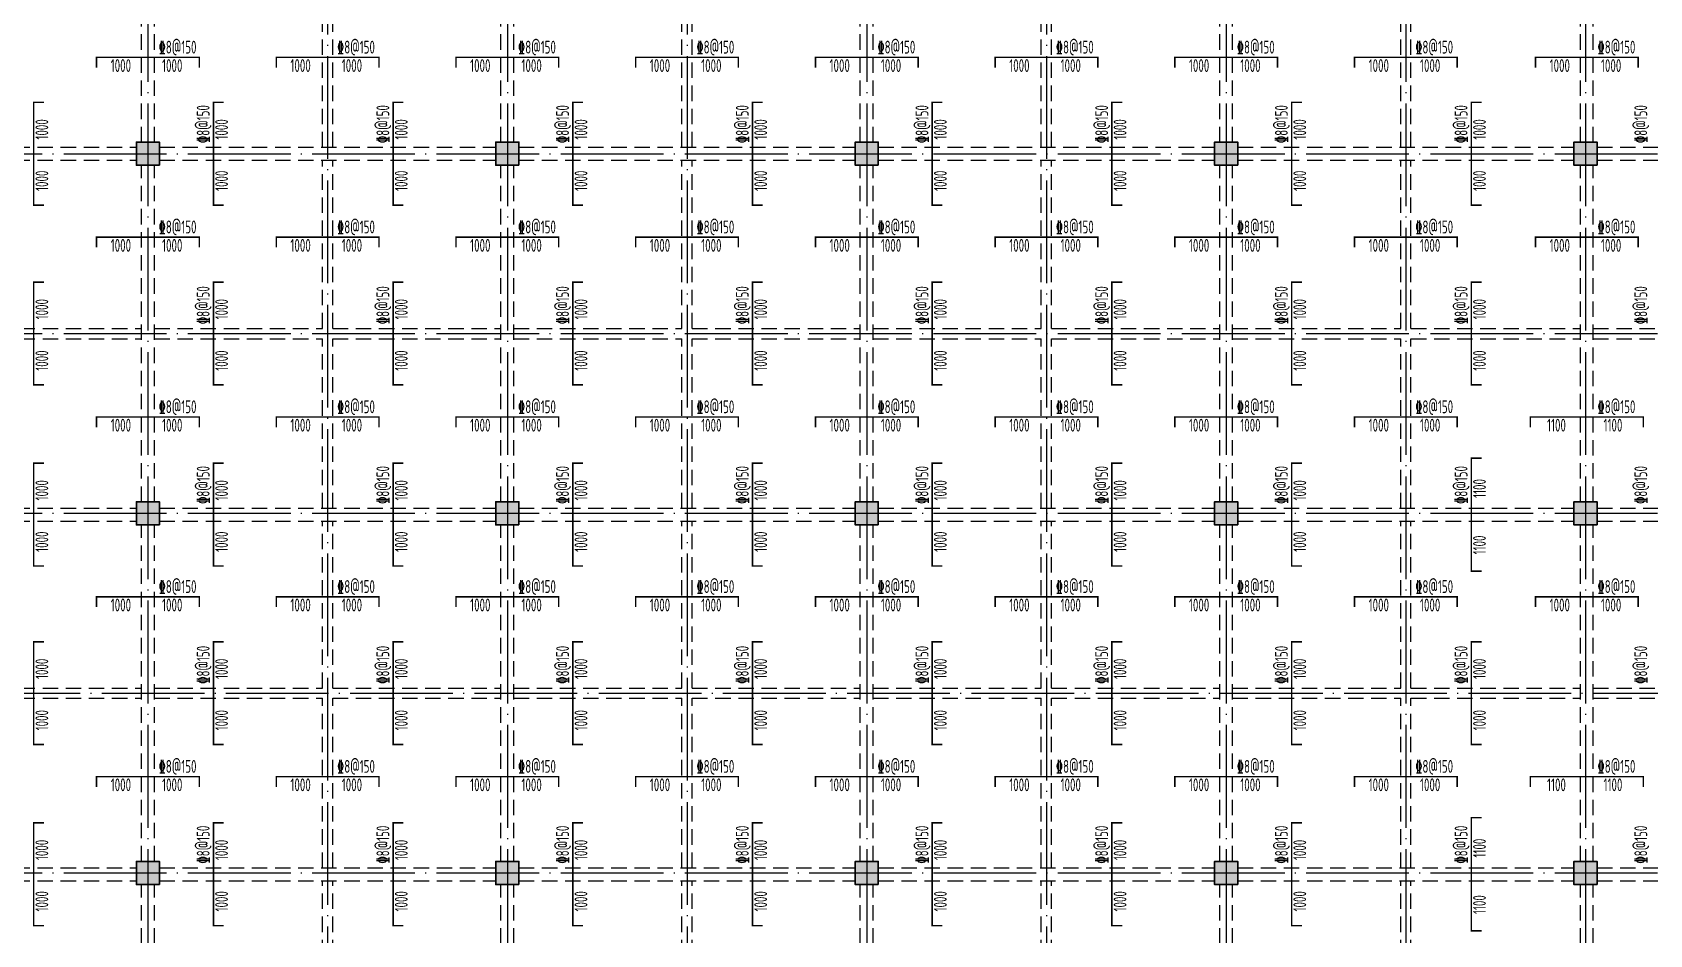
# Model space of a CAD drawing. Extents: x 8268344 to 8869063, y 669070 to 951310.
# Drawn here: x 8806692 to 8838192, y 913921 to 931483 of the extents above; entities that cross this region are included whole.
import ezdxf

# ---------------------------------------------------------------- set-up
doc = ezdxf.new("R2010")
doc.units = 0
doc.header["$LTSCALE"] = 1000
doc.linetypes.add('DASHED', pattern=[0.75, 0.5, -0.25])
doc.linetypes.add('DOTE', pattern=[2.42, 2, -0.2, 0.02, -0.2])
for name, color, linetype in [('BEAM', 4, 'DASHED'), ('DOTE', 1, 'DOTE'), ('柱涂实', 54, 'CONTINUOUS'), ('楼板负筋文字', 7, 'CONTINUOUS')]:
    doc.layers.add(name, color=color, linetype=linetype)
for name, color, linetype, lineweight in [('柱', 2, 'CONTINUOUS', 35), ('楼板负筋标注', 84, 'CONTINUOUS', 25), ('楼板负筋钢筋', 1, 'CONTINUOUS', 35)]:
    doc.layers.add(name, color=color, linetype=linetype, lineweight=lineweight)
doc.styles.add('TSSD_REIN', font='Tssdeng.shx', dxfattribs={"width": 0.7, "bigfont": 'hztxt.shx'})

# ---------------------------------------------------------------- blocks, each defined once
blk = doc.blocks.new('2b')
at = {"layer": '柱涂实'}
for points in [[(9174336, 859608), (9174336, 860058), (9173886, 860058), (9173886, 859608)], [(9181336, 859608), (9181336, 860058), (9180886, 860058), (9180886, 859608)], [(9188336, 859608), (9188336, 860058), (9187886, 860058), (9187886, 859608)], [(9195336, 859608), (9195336, 860058), (9194886, 860058), (9194886, 859608)], [(9202336, 859608), (9202336, 860058), (9201886, 860058), (9201886, 859608)], [(9174336, 852608), (9174336, 853058), (9173886, 853058), (9173886, 852608)], [(9181336, 852608), (9181336, 853058), (9180886, 853058), (9180886, 852608)], [(9188336, 852608), (9188336, 853058), (9187886, 853058), (9187886, 852608)], [(9195336, 852608), (9195336, 853058), (9194886, 853058), (9194886, 852608)], [(9202336, 852608), (9202336, 853058), (9201886, 853058), (9201886, 852608)], [(9174336, 845608), (9174336, 846058), (9173886, 846058), (9173886, 845608)], [(9181336, 845608), (9181336, 846058), (9180886, 846058), (9180886, 845608)], [(9188336, 845608), (9188336, 846058), (9187886, 846058), (9187886, 845608)], [(9195336, 845608), (9195336, 846058), (9194886, 846058), (9194886, 845608)], [(9202336, 845608), (9202336, 846058), (9201886, 846058), (9201886, 845608)]]:
    blk.add_hatch(color=256, dxfattribs=at).paths.add_polyline_path(points)
at = {"layer": 'BEAM', "ltscale": 0.6}
for p, q in [((9173986, 860058), (9173986, 866608)), ((9174236, 860058), (9174236, 866608)), ((9180986, 860058), (9180986, 866608)), ((9181236, 860058), (9181236, 866608)), ((9187986, 860058), (9187986, 866608)), ((9188236, 860058), (9188236, 866608)), ((9194986, 860058), (9194986, 866608)), ((9195236, 860058), (9195236, 866608)), ((9202011, 860058), (9202011, 866608)), ((9202261, 860058), (9202261, 866608)), ((9177511, 859958), (9177511, 863233)), ((9177711, 859958), (9177711, 863233)), ((9184511, 859958), (9184511, 863233)), ((9184711, 859958), (9184711, 863233)), ((9191511, 859958), (9191511, 863233)), ((9191711, 859958), (9191711, 863233)), ((9198511, 859958), (9198511, 863233)), ((9198711, 859958), (9198711, 863233)), ((9167461, 859958), (9173886, 859958)), ((9174336, 859958), (9180886, 859958)), ((9181336, 859958), (9187886, 859958)), ((9188336, 859958), (9194886, 859958)), ((9195336, 859958), (9201886, 859958)), ((9202336, 859958), (9208886, 859958)), ((9167461, 859708), (9173886, 859708)), ((9174336, 859708), (9180886, 859708)), ((9177511, 856433), (9177511, 859708)), ((9177711, 856433), (9177711, 859708)), ((9181336, 859708), (9187886, 859708)), ((9184511, 856433), (9184511, 859708)), ((9184711, 856433), (9184711, 859708)), ((9188336, 859708), (9194886, 859708)), ((9191511, 856433), (9191511, 859708)), ((9191711, 856433), (9191711, 859708)), ((9195336, 859708), (9201886, 859708)), ((9198511, 856433), (9198511, 859708)), ((9198711, 856433), (9198711, 859708)), ((9202336, 859708), (9208886, 859708)), ((9173986, 853058), (9173986, 859608)), ((9174236, 853058), (9174236, 859608)), ((9180986, 853058), (9180986, 859608)), ((9181236, 853058), (9181236, 859608)), ((9187986, 853058), (9187986, 859608)), ((9188236, 853058), (9188236, 859608)), ((9194986, 853058), (9194986, 859608)), ((9195236, 853058), (9195236, 859608)), ((9202011, 853058), (9202011, 859608)), ((9202261, 853058), (9202261, 859608)), ((9170711, 856433), (9173986, 856433)), ((9170711, 856233), (9173986, 856233)), ((9174236, 856433), (9177511, 856433)), ((9174236, 856233), (9177511, 856233)), ((9177511, 852933), (9177511, 856233)), ((9177711, 856433), (9180986, 856433)), ((9177711, 856233), (9180986, 856233)), ((9177711, 852933), (9177711, 856233)), ((9181236, 856433), (9184511, 856433)), ((9181236, 856233), (9184511, 856233)), ((9184511, 852933), (9184511, 856233)), ((9184711, 856433), (9187986, 856433)), ((9184711, 856233), (9187986, 856233)), ((9184711, 852933), (9184711, 856233)), ((9188236, 856433), (9191511, 856433)), ((9188236, 856233), (9191511, 856233)), ((9191511, 852933), (9191511, 856233)), ((9191711, 856433), (9194986, 856433)), ((9191711, 856233), (9194986, 856233)), ((9191711, 852933), (9191711, 856233)), ((9195236, 856433), (9198511, 856433)), ((9195236, 856233), (9198511, 856233)), ((9198511, 852933), (9198511, 856233)), ((9198711, 856433), (9202011, 856433)), ((9198711, 856233), (9202011, 856233)), ((9198711, 852933), (9198711, 856233)), ((9202261, 856433), (9205511, 856433)), ((9202261, 856233), (9205511, 856233)), ((9167461, 852933), (9173886, 852933)), ((9174336, 852933), (9180886, 852933)), ((9181336, 852933), (9187886, 852933)), ((9188336, 852933), (9194886, 852933)), ((9195336, 852933), (9201886, 852933)), ((9202336, 852933), (9208886, 852933)), ((9167461, 852683), (9173886, 852683)), ((9173986, 846058), (9173986, 852608)), ((9174236, 846058), (9174236, 852608)), ((9174336, 852683), (9180886, 852683)), ((9177511, 849433), (9177511, 852683)), ((9177711, 849433), (9177711, 852683)), ((9180986, 846058), (9180986, 852608)), ((9181236, 846058), (9181236, 852608)), ((9181336, 852683), (9187886, 852683)), ((9184511, 849433), (9184511, 852683)), ((9184711, 849433), (9184711, 852683)), ((9187986, 846058), (9187986, 852608)), ((9188236, 846058), (9188236, 852608)), ((9188336, 852683), (9194886, 852683)), ((9191511, 849433), (9191511, 852683)), ((9191711, 849433), (9191711, 852683)), ((9194986, 846058), (9194986, 852608)), ((9195236, 846058), (9195236, 852608)), ((9195336, 852683), (9201886, 852683)), ((9198511, 849433), (9198511, 852683)), ((9198711, 849433), (9198711, 852683)), ((9202011, 846058), (9202011, 852608)), ((9202261, 846058), (9202261, 852608)), ((9202336, 852683), (9208886, 852683)), ((9170711, 849433), (9173986, 849433)), ((9174236, 849433), (9177511, 849433)), ((9177711, 849433), (9180986, 849433)), ((9181236, 849433), (9184511, 849433)), ((9184711, 849433), (9187986, 849433)), ((9188236, 849433), (9191511, 849433)), ((9191711, 849433), (9194986, 849433)), ((9195236, 849433), (9198511, 849433)), ((9198711, 849433), (9202011, 849433)), ((9202261, 849433), (9205511, 849433)), ((9170711, 849233), (9173986, 849233)), ((9174236, 849233), (9177511, 849233)), ((9177511, 845933), (9177511, 849233)), ((9177711, 849233), (9180986, 849233)), ((9177711, 845933), (9177711, 849233)), ((9181236, 849233), (9184511, 849233)), ((9184511, 845933), (9184511, 849233)), ((9184711, 849233), (9187986, 849233)), ((9184711, 845933), (9184711, 849233)), ((9188236, 849233), (9191511, 849233)), ((9191511, 845933), (9191511, 849233)), ((9191711, 849233), (9194986, 849233)), ((9191711, 845933), (9191711, 849233)), ((9195236, 849233), (9198511, 849233)), ((9198511, 845933), (9198511, 849233)), ((9198711, 849233), (9202011, 849233)), ((9198711, 845933), (9198711, 849233)), ((9202261, 849233), (9205511, 849233)), ((9167461, 845933), (9173886, 845933)), ((9174336, 845933), (9180886, 845933)), ((9181336, 845933), (9187886, 845933)), ((9188336, 845933), (9194886, 845933)), ((9195336, 845933), (9201886, 845933)), ((9202336, 845933), (9208886, 845933)), ((9167461, 845683), (9173886, 845683)), ((9173986, 839058), (9173986, 845608)), ((9174236, 839058), (9174236, 845608)), ((9174336, 845683), (9180886, 845683)), ((9177511, 842433), (9177511, 845683)), ((9177711, 842433), (9177711, 845683)), ((9180986, 839058), (9180986, 845608)), ((9181236, 839058), (9181236, 845608)), ((9181336, 845683), (9187886, 845683)), ((9184511, 842433), (9184511, 845683)), ((9184711, 842433), (9184711, 845683)), ((9187986, 839058), (9187986, 845608)), ((9188236, 839058), (9188236, 845608)), ((9188336, 845683), (9194886, 845683)), ((9191511, 842433), (9191511, 845683)), ((9191711, 842433), (9191711, 845683)), ((9194986, 839058), (9194986, 845608)), ((9195236, 839058), (9195236, 845608)), ((9195336, 845683), (9201886, 845683)), ((9198511, 842433), (9198511, 845683)), ((9198711, 842433), (9198711, 845683)), ((9202011, 839058), (9202011, 845608)), ((9202261, 839058), (9202261, 845608)), ((9202336, 845683), (9208886, 845683))]:
    blk.add_line(p, q, dxfattribs=at)
at = {"layer": '柱'}
for points in [[(9174336, 859608), (9174336, 860058), (9173886, 860058), (9173886, 859608)], [(9181336, 859608), (9181336, 860058), (9180886, 860058), (9180886, 859608)], [(9188336, 859608), (9188336, 860058), (9187886, 860058), (9187886, 859608)], [(9195336, 859608), (9195336, 860058), (9194886, 860058), (9194886, 859608)], [(9202336, 859608), (9202336, 860058), (9201886, 860058), (9201886, 859608)], [(9174336, 852608), (9174336, 853058), (9173886, 853058), (9173886, 852608)], [(9181336, 852608), (9181336, 853058), (9180886, 853058), (9180886, 852608)], [(9188336, 852608), (9188336, 853058), (9187886, 853058), (9187886, 852608)], [(9195336, 852608), (9195336, 853058), (9194886, 853058), (9194886, 852608)], [(9202336, 852608), (9202336, 853058), (9201886, 853058), (9201886, 852608)], [(9174336, 845608), (9174336, 846058), (9173886, 846058), (9173886, 845608)], [(9181336, 845608), (9181336, 846058), (9180886, 846058), (9180886, 845608)], [(9188336, 845608), (9188336, 846058), (9187886, 846058), (9187886, 845608)], [(9195336, 845608), (9195336, 846058), (9194886, 846058), (9194886, 845608)], [(9202336, 845608), (9202336, 846058), (9201886, 846058), (9201886, 845608)]]:
    blk.add_lwpolyline(points, close=True, dxfattribs=at)
at = {"layer": '柱涂实', "linetype": 'Continuous'}
for points in [[(9174336, 859608), (9174336, 860058), (9173886, 860058), (9173886, 859608)], [(9181336, 859608), (9181336, 860058), (9180886, 860058), (9180886, 859608)], [(9188336, 859608), (9188336, 860058), (9187886, 860058), (9187886, 859608)], [(9195336, 859608), (9195336, 860058), (9194886, 860058), (9194886, 859608)], [(9202336, 859608), (9202336, 860058), (9201886, 860058), (9201886, 859608)], [(9174336, 852608), (9174336, 853058), (9173886, 853058), (9173886, 852608)], [(9181336, 852608), (9181336, 853058), (9180886, 853058), (9180886, 852608)], [(9188336, 852608), (9188336, 853058), (9187886, 853058), (9187886, 852608)], [(9195336, 852608), (9195336, 853058), (9194886, 853058), (9194886, 852608)], [(9202336, 852608), (9202336, 853058), (9201886, 853058), (9201886, 852608)], [(9174336, 845608), (9174336, 846058), (9173886, 846058), (9173886, 845608)], [(9181336, 845608), (9181336, 846058), (9180886, 846058), (9180886, 845608)], [(9188336, 845608), (9188336, 846058), (9187886, 846058), (9187886, 845608)], [(9195336, 845608), (9195336, 846058), (9194886, 846058), (9194886, 845608)], [(9202336, 845608), (9202336, 846058), (9201886, 846058), (9201886, 845608)]]:
    blk.add_lwpolyline(points, close=True, dxfattribs=at)

msp = doc.modelspace()

# ---------------------------------------------------------------- linework, layer by layer
at = {"layer": 'DOTE'}
for p, q in [((8808943.8, 944621.4), (8808943.8, 899621.4)), ((8815943.8, 944621.4), (8815943.8, 899621.4)), ((8822943.8, 944621.4), (8822943.8, 899621.4)), ((8829943.8, 944621.4), (8829943.8, 899621.4)), ((8833443.8, 944621.4), (8833443.8, 908121.4)), ((8836943.8, 944621.4), (8836943.8, 899621.4)), ((8812443.8, 943121.4), (8812443.8, 899621.4)), ((8819443.8, 943121.4), (8819443.8, 899621.4)), ((8826443.8, 943121.4), (8826443.8, 899621.4)), ((8751643.8, 929121.4), (8853943.8, 929121.4)), ((8751643.8, 925621.4), (8850943.8, 925621.4)), ((8751643.8, 922121.4), (8853943.8, 922121.4)), ((8759643.8, 918621.4), (8853943.8, 918621.4)), ((8751643.8, 915121.4), (8853943.8, 915121.4))]:
    msp.add_line(p, q, dxfattribs=at)
at = {"layer": '楼板负筋钢筋', "const_width": 30}
for points in [[(8807943.8, 930796.4), (8807943.8, 930996.4), (8809943.8, 930996.4), (8809943.8, 930796.4)], [(8811443.8, 930796.4), (8811443.8, 930996.4), (8813443.8, 930996.4), (8813443.8, 930796.4)], [(8814943.8, 930796.4), (8814943.8, 930996.4), (8816943.8, 930996.4), (8816943.8, 930796.4)], [(8818443.8, 930796.4), (8818443.8, 930996.4), (8820443.8, 930996.4), (8820443.8, 930796.4)], [(8821943.8, 930796.4), (8821943.8, 930996.4), (8823943.8, 930996.4), (8823943.8, 930796.4)], [(8825443.8, 930796.4), (8825443.8, 930996.4), (8827443.8, 930996.4), (8827443.8, 930796.4)], [(8828943.8, 930796.4), (8828943.8, 930996.4), (8830943.8, 930996.4), (8830943.8, 930796.4)], [(8832443.8, 930796.4), (8832443.8, 930996.4), (8834443.8, 930996.4), (8834443.8, 930796.4)], [(8835968.8, 930796.4), (8835968.8, 930996.4), (8837968.8, 930996.4), (8837968.8, 930796.4)], [(8806918.8, 928121.4), (8806718.8, 928121.4), (8806718.8, 930121.4), (8806918.8, 930121.4)], [(8810418.8, 928121.4), (8810218.8, 928121.4), (8810218.8, 930121.4), (8810418.8, 930121.4)], [(8813918.8, 928121.4), (8813718.8, 928121.4), (8813718.8, 930121.4), (8813918.8, 930121.4)], [(8817418.8, 928121.4), (8817218.8, 928121.4), (8817218.8, 930121.4), (8817418.8, 930121.4)], [(8820918.8, 928121.4), (8820718.8, 928121.4), (8820718.8, 930121.4), (8820918.8, 930121.4)], [(8824418.8, 928121.4), (8824218.8, 928121.4), (8824218.8, 930121.4), (8824418.8, 930121.4)], [(8827918.8, 928121.4), (8827718.8, 928121.4), (8827718.8, 930121.4), (8827918.8, 930121.4)], [(8831418.8, 928121.4), (8831218.8, 928121.4), (8831218.8, 930121.4), (8831418.8, 930121.4)], [(8834918.8, 928121.4), (8834718.8, 928121.4), (8834718.8, 930121.4), (8834918.8, 930121.4)], [(8807943.8, 927296.4), (8807943.8, 927496.4), (8809943.8, 927496.4), (8809943.8, 927296.4)], [(8811443.8, 927296.4), (8811443.8, 927496.4), (8813443.8, 927496.4), (8813443.8, 927296.4)], [(8814943.8, 927296.4), (8814943.8, 927496.4), (8816943.8, 927496.4), (8816943.8, 927296.4)], [(8818443.8, 927296.4), (8818443.8, 927496.4), (8820443.8, 927496.4), (8820443.8, 927296.4)], [(8821943.8, 927296.4), (8821943.8, 927496.4), (8823943.8, 927496.4), (8823943.8, 927296.4)], [(8825443.8, 927296.4), (8825443.8, 927496.4), (8827443.8, 927496.4), (8827443.8, 927296.4)], [(8828943.8, 927296.4), (8828943.8, 927496.4), (8830943.8, 927496.4), (8830943.8, 927296.4)], [(8832443.8, 927296.4), (8832443.8, 927496.4), (8834443.8, 927496.4), (8834443.8, 927296.4)], [(8835968.8, 927296.4), (8835968.8, 927496.4), (8837968.8, 927496.4), (8837968.8, 927296.4)], [(8806918.8, 924621.4), (8806718.8, 924621.4), (8806718.8, 926621.4), (8806918.8, 926621.4)], [(8810418.8, 924621.4), (8810218.8, 924621.4), (8810218.8, 926621.4), (8810418.8, 926621.4)], [(8813918.8, 924621.4), (8813718.8, 924621.4), (8813718.8, 926621.4), (8813918.8, 926621.4)], [(8817418.8, 924621.4), (8817218.8, 924621.4), (8817218.8, 926621.4), (8817418.8, 926621.4)], [(8820918.8, 924621.4), (8820718.8, 924621.4), (8820718.8, 926621.4), (8820918.8, 926621.4)], [(8824418.8, 924621.4), (8824218.8, 924621.4), (8824218.8, 926621.4), (8824418.8, 926621.4)], [(8827918.8, 924621.4), (8827718.8, 924621.4), (8827718.8, 926621.4), (8827918.8, 926621.4)], [(8831418.8, 924621.4), (8831218.8, 924621.4), (8831218.8, 926621.4), (8831418.8, 926621.4)], [(8834918.8, 924621.4), (8834718.8, 924621.4), (8834718.8, 926621.4), (8834918.8, 926621.4)], [(8807943.8, 923796.4), (8807943.8, 923996.4), (8809943.8, 923996.4), (8809943.8, 923796.4)], [(8811443.8, 923796.4), (8811443.8, 923996.4), (8813443.8, 923996.4), (8813443.8, 923796.4)], [(8814943.8, 923796.4), (8814943.8, 923996.4), (8816943.8, 923996.4), (8816943.8, 923796.4)], [(8818443.8, 923796.4), (8818443.8, 923996.4), (8820443.8, 923996.4), (8820443.8, 923796.4)], [(8821943.8, 923796.4), (8821943.8, 923996.4), (8823943.8, 923996.4), (8823943.8, 923796.4)], [(8825443.8, 923796.4), (8825443.8, 923996.4), (8827443.8, 923996.4), (8827443.8, 923796.4)], [(8828943.8, 923796.4), (8828943.8, 923996.4), (8830943.8, 923996.4), (8830943.8, 923796.4)], [(8832443.8, 923796.4), (8832443.8, 923996.4), (8834443.8, 923996.4), (8834443.8, 923796.4)], [(8835868.8, 923796.4), (8835868.8, 923996.4), (8838068.8, 923996.4), (8838068.8, 923796.4)], [(8806918.8, 921096.4), (8806718.8, 921096.4), (8806718.8, 923096.4), (8806918.8, 923096.4)], [(8810418.8, 921096.4), (8810218.8, 921096.4), (8810218.8, 923096.4), (8810418.8, 923096.4)], [(8813918.8, 921096.4), (8813718.8, 921096.4), (8813718.8, 923096.4), (8813918.8, 923096.4)], [(8817418.8, 921096.4), (8817218.8, 921096.4), (8817218.8, 923096.4), (8817418.8, 923096.4)], [(8820918.8, 921096.4), (8820718.8, 921096.4), (8820718.8, 923096.4), (8820918.8, 923096.4)], [(8824418.8, 921096.4), (8824218.8, 921096.4), (8824218.8, 923096.4), (8824418.8, 923096.4)], [(8827918.8, 921096.4), (8827718.8, 921096.4), (8827718.8, 923096.4), (8827918.8, 923096.4)], [(8831418.8, 921096.4), (8831218.8, 921096.4), (8831218.8, 923096.4), (8831418.8, 923096.4)], [(8834918.8, 920996.4), (8834718.8, 920996.4), (8834718.8, 923196.4), (8834918.8, 923196.4)], [(8807943.8, 920296.4), (8807943.8, 920496.4), (8809943.8, 920496.4), (8809943.8, 920296.4)], [(8811443.8, 920296.4), (8811443.8, 920496.4), (8813443.8, 920496.4), (8813443.8, 920296.4)], [(8814943.8, 920296.4), (8814943.8, 920496.4), (8816943.8, 920496.4), (8816943.8, 920296.4)], [(8818443.8, 920296.4), (8818443.8, 920496.4), (8820443.8, 920496.4), (8820443.8, 920296.4)], [(8821943.8, 920296.4), (8821943.8, 920496.4), (8823943.8, 920496.4), (8823943.8, 920296.4)], [(8825443.8, 920296.4), (8825443.8, 920496.4), (8827443.8, 920496.4), (8827443.8, 920296.4)], [(8828943.8, 920296.4), (8828943.8, 920496.4), (8830943.8, 920496.4), (8830943.8, 920296.4)], [(8832443.8, 920296.4), (8832443.8, 920496.4), (8834443.8, 920496.4), (8834443.8, 920296.4)], [(8835968.8, 920296.4), (8835968.8, 920496.4), (8837968.8, 920496.4), (8837968.8, 920296.4)], [(8806918.8, 917621.4), (8806718.8, 917621.4), (8806718.8, 919621.4), (8806918.8, 919621.4)], [(8810418.8, 917621.4), (8810218.8, 917621.4), (8810218.8, 919621.4), (8810418.8, 919621.4)], [(8813918.8, 917621.4), (8813718.8, 917621.4), (8813718.8, 919621.4), (8813918.8, 919621.4)], [(8817418.8, 917621.4), (8817218.8, 917621.4), (8817218.8, 919621.4), (8817418.8, 919621.4)], [(8820918.8, 917621.4), (8820718.8, 917621.4), (8820718.8, 919621.4), (8820918.8, 919621.4)], [(8824418.8, 917621.4), (8824218.8, 917621.4), (8824218.8, 919621.4), (8824418.8, 919621.4)], [(8827918.8, 917621.4), (8827718.8, 917621.4), (8827718.8, 919621.4), (8827918.8, 919621.4)], [(8831418.8, 917621.4), (8831218.8, 917621.4), (8831218.8, 919621.4), (8831418.8, 919621.4)], [(8834918.8, 917621.4), (8834718.8, 917621.4), (8834718.8, 919621.4), (8834918.8, 919621.4)], [(8807943.8, 916796.4), (8807943.8, 916996.4), (8809943.8, 916996.4), (8809943.8, 916796.4)], [(8811443.8, 916796.4), (8811443.8, 916996.4), (8813443.8, 916996.4), (8813443.8, 916796.4)], [(8814943.8, 916796.4), (8814943.8, 916996.4), (8816943.8, 916996.4), (8816943.8, 916796.4)], [(8818443.8, 916796.4), (8818443.8, 916996.4), (8820443.8, 916996.4), (8820443.8, 916796.4)], [(8821943.8, 916796.4), (8821943.8, 916996.4), (8823943.8, 916996.4), (8823943.8, 916796.4)], [(8825443.8, 916796.4), (8825443.8, 916996.4), (8827443.8, 916996.4), (8827443.8, 916796.4)], [(8828943.8, 916796.4), (8828943.8, 916996.4), (8830943.8, 916996.4), (8830943.8, 916796.4)], [(8832443.8, 916796.4), (8832443.8, 916996.4), (8834443.8, 916996.4), (8834443.8, 916796.4)], [(8835868.8, 916796.4), (8835868.8, 916996.4), (8838068.8, 916996.4), (8838068.8, 916796.4)], [(8806918.8, 914096.4), (8806718.8, 914096.4), (8806718.8, 916096.4), (8806918.8, 916096.4)], [(8810418.8, 914096.4), (8810218.8, 914096.4), (8810218.8, 916096.4), (8810418.8, 916096.4)], [(8813918.8, 914096.4), (8813718.8, 914096.4), (8813718.8, 916096.4), (8813918.8, 916096.4)], [(8817418.8, 914096.4), (8817218.8, 914096.4), (8817218.8, 916096.4), (8817418.8, 916096.4)], [(8820918.8, 914096.4), (8820718.8, 914096.4), (8820718.8, 916096.4), (8820918.8, 916096.4)], [(8824418.8, 914096.4), (8824218.8, 914096.4), (8824218.8, 916096.4), (8824418.8, 916096.4)], [(8827918.8, 914096.4), (8827718.8, 914096.4), (8827718.8, 916096.4), (8827918.8, 916096.4)], [(8831418.8, 914096.4), (8831218.8, 914096.4), (8831218.8, 916096.4), (8831418.8, 916096.4)], [(8834918.8, 913996.4), (8834718.8, 913996.4), (8834718.8, 916196.4), (8834918.8, 916196.4)]]:
    msp.add_lwpolyline(points, dxfattribs=at)

# ---------------------------------------------------------------- block references
at = {"layer": '柱涂实'}
msp.add_blockref('2b', (-365167.2, 69288.1), dxfattribs=at)

# ---------------------------------------------------------------- texts
at = {"layer": '楼板负筋文字', "style": 'TSSD_REIN', "width": 0.65}
for p in [(8809152.5, 931070.5), (8812627.5, 931070.5), (8816152.5, 931070.5), (8819627.5, 931070.5), (8823152.5, 931070.5), (8826627.5, 931070.5), (8830152.5, 931070.5), (8833627.5, 931070.5), (8837177.5, 931070.5), (8809152.5, 927570.5), (8812627.5, 927570.5), (8816152.5, 927570.5), (8819627.5, 927570.5), (8823152.5, 927570.5), (8826627.5, 927570.5), (8830152.5, 927570.5), (8833627.5, 927570.5), (8837177.5, 927570.5), (8809152.5, 924070.5), (8812627.5, 924070.5), (8816152.5, 924070.5), (8819627.5, 924070.5), (8823152.5, 924070.5), (8826627.5, 924070.5), (8830152.5, 924070.5), (8833627.5, 924070.5), (8837177.5, 924070.5), (8809152.5, 920570.5), (8812627.5, 920570.5), (8816152.5, 920570.5), (8819627.5, 920570.5), (8823152.5, 920570.5), (8826627.5, 920570.5), (8830152.5, 920570.5), (8833627.5, 920570.5), (8837177.5, 920570.5), (8809152.5, 917070.5), (8812627.5, 917070.5), (8816152.5, 917070.5), (8819627.5, 917070.5), (8823152.5, 917070.5), (8826627.5, 917070.5), (8830152.5, 917070.5), (8833627.5, 917070.5), (8837177.5, 917070.5)]:
    msp.add_text('%%1328@150', height=250, dxfattribs=at).set_placement(p)
for p in [(8810144.7, 929330.2), (8813644.7, 929330.2), (8817144.7, 929330.2), (8820644.7, 929330.2), (8824144.7, 929330.2), (8827644.7, 929330.2), (8831144.7, 929330.2), (8834644.7, 929330.2), (8838144.7, 929330.2), (8810144.7, 925805.2), (8813644.7, 925805.2), (8817144.7, 925805.2), (8820644.7, 925805.2), (8824144.7, 925805.2), (8827644.7, 925805.2), (8831144.7, 925805.2), (8834644.7, 925805.2), (8838144.7, 925805.2), (8810144.7, 922305.2), (8813644.7, 922305.2), (8817144.7, 922305.2), (8820644.7, 922305.2), (8824144.7, 922305.2), (8827644.7, 922305.2), (8831144.7, 922305.2), (8834644.7, 922305.2), (8838144.7, 922305.2), (8810144.7, 918805.2), (8813644.7, 918805.2), (8817144.7, 918805.2), (8820644.7, 918805.2), (8824144.7, 918805.2), (8827644.7, 918805.2), (8831144.7, 918805.2), (8834644.7, 918805.2), (8838144.7, 918805.2), (8810144.7, 915305.2), (8813644.7, 915305.2), (8817144.7, 915305.2), (8820644.7, 915305.2), (8824144.7, 915305.2), (8827644.7, 915305.2), (8831144.7, 915305.2), (8834644.7, 915305.2), (8838144.7, 915305.2)]:
    msp.add_text('%%1328@150', height=250, rotation=450, dxfattribs=at).set_placement(p)
at = {"layer": '楼板负筋标注', "style": 'TSSD_REIN', "width": 0.65}
for s, p in [('1000', (8808218.8, 930712.3)), ('1000', (8809218.8, 930712.3)), ('1000', (8811718.8, 930712.3)), ('1000', (8812718.8, 930712.3)), ('1000', (8815218.8, 930712.3)), ('1000', (8816218.8, 930712.3)), ('1000', (8818718.8, 930712.3)), ('1000', (8819718.8, 930712.3)), ('1000', (8822218.8, 930712.3)), ('1000', (8823218.8, 930712.3)), ('1000', (8825718.8, 930712.3)), ('1000', (8826718.8, 930712.3)), ('1000', (8829218.8, 930712.3)), ('1000', (8830218.8, 930712.3)), ('1000', (8832718.8, 930712.3)), ('1000', (8833718.8, 930712.3)), ('1000', (8836243.8, 930712.3)), ('1000', (8837243.8, 930712.3)), ('1000', (8808218.8, 927212.3)), ('1000', (8809218.8, 927212.3)), ('1000', (8811718.8, 927212.3)), ('1000', (8812718.8, 927212.3)), ('1000', (8815218.8, 927212.3)), ('1000', (8816218.8, 927212.3)), ('1000', (8818718.8, 927212.3)), ('1000', (8819718.8, 927212.3)), ('1000', (8822218.8, 927212.3)), ('1000', (8823218.8, 927212.3)), ('1000', (8825718.8, 927212.3)), ('1000', (8826718.8, 927212.3)), ('1000', (8829218.8, 927212.3)), ('1000', (8830218.8, 927212.3)), ('1000', (8832718.8, 927212.3)), ('1000', (8833718.8, 927212.3)), ('1000', (8836243.8, 927212.3)), ('1000', (8837243.8, 927212.3)), ('1000', (8808218.8, 923712.3)), ('1000', (8809218.8, 923712.3)), ('1000', (8811718.8, 923712.3)), ('1000', (8812718.8, 923712.3)), ('1000', (8815218.8, 923712.3)), ('1000', (8816218.8, 923712.3)), ('1000', (8818718.8, 923712.3)), ('1000', (8819718.8, 923712.3)), ('1000', (8822218.8, 923712.3)), ('1000', (8823218.8, 923712.3)), ('1000', (8825718.8, 923712.3)), ('1000', (8826718.8, 923712.3)), ('1000', (8829218.8, 923712.3)), ('1000', (8830218.8, 923712.3)), ('1000', (8832718.8, 923712.3)), ('1000', (8833718.8, 923712.3)), ('1100', (8836193.8, 923712.3)), ('1100', (8837293.8, 923712.3)), ('1000', (8808218.8, 920212.3)), ('1000', (8809218.8, 920212.3)), ('1000', (8811718.8, 920212.3)), ('1000', (8812718.8, 920212.3)), ('1000', (8815218.8, 920212.3)), ('1000', (8816218.8, 920212.3)), ('1000', (8818718.8, 920212.3)), ('1000', (8819718.8, 920212.3)), ('1000', (8822218.8, 920212.3)), ('1000', (8823218.8, 920212.3)), ('1000', (8825718.8, 920212.3)), ('1000', (8826718.8, 920212.3)), ('1000', (8829218.8, 920212.3)), ('1000', (8830218.8, 920212.3)), ('1000', (8832718.8, 920212.3)), ('1000', (8833718.8, 920212.3)), ('1000', (8836243.8, 920212.3)), ('1000', (8837243.8, 920212.3)), ('1000', (8808218.8, 916712.3)), ('1000', (8809218.8, 916712.3)), ('1000', (8811718.8, 916712.3)), ('1000', (8812718.8, 916712.3)), ('1000', (8815218.8, 916712.3)), ('1000', (8816218.8, 916712.3)), ('1000', (8818718.8, 916712.3)), ('1000', (8819718.8, 916712.3)), ('1000', (8822218.8, 916712.3)), ('1000', (8823218.8, 916712.3)), ('1000', (8825718.8, 916712.3)), ('1000', (8826718.8, 916712.3)), ('1000', (8829218.8, 916712.3)), ('1000', (8830218.8, 916712.3)), ('1000', (8832718.8, 916712.3)), ('1000', (8833718.8, 916712.3)), ('1100', (8836193.8, 916712.3)), ('1100', (8837293.8, 916712.3))]:
    msp.add_text(s, height=250, dxfattribs=at).set_placement(p)
for s, p in [('1000', (8807002.9, 929396.4)), ('1000', (8810502.9, 929396.4)), ('1000', (8814002.9, 929396.4)), ('1000', (8817502.9, 929396.4)), ('1000', (8821002.9, 929396.4)), ('1000', (8824502.9, 929396.4)), ('1000', (8828002.9, 929396.4)), ('1000', (8831502.9, 929396.4)), ('1000', (8835002.9, 929396.4)), ('1000', (8807002.9, 928396.4)), ('1000', (8810502.9, 928396.4)), ('1000', (8814002.9, 928396.4)), ('1000', (8817502.9, 928396.4)), ('1000', (8821002.9, 928396.4)), ('1000', (8824502.9, 928396.4)), ('1000', (8828002.9, 928396.4)), ('1000', (8831502.9, 928396.4)), ('1000', (8835002.9, 928396.4)), ('1000', (8807002.9, 925896.4)), ('1000', (8810502.9, 925896.4)), ('1000', (8814002.9, 925896.4)), ('1000', (8817502.9, 925896.4)), ('1000', (8821002.9, 925896.4)), ('1000', (8824502.9, 925896.4)), ('1000', (8828002.9, 925896.4)), ('1000', (8831502.9, 925896.4)), ('1000', (8835002.9, 925896.4)), ('1000', (8807002.9, 924896.4)), ('1000', (8810502.9, 924896.4)), ('1000', (8814002.9, 924896.4)), ('1000', (8817502.9, 924896.4)), ('1000', (8821002.9, 924896.4)), ('1000', (8824502.9, 924896.4)), ('1000', (8828002.9, 924896.4)), ('1000', (8831502.9, 924896.4)), ('1000', (8835002.9, 924896.4)), ('1000', (8807002.9, 922371.4)), ('1000', (8810502.9, 922371.4)), ('1000', (8814002.9, 922371.4)), ('1000', (8817502.9, 922371.4)), ('1000', (8821002.9, 922371.4)), ('1000', (8824502.9, 922371.4)), ('1000', (8828002.9, 922371.4)), ('1000', (8831502.9, 922371.4)), ('1100', (8835002.9, 922421.4)), ('1000', (8807002.9, 921371.4)), ('1000', (8810502.9, 921371.4)), ('1000', (8814002.9, 921371.4)), ('1000', (8817502.9, 921371.4)), ('1000', (8821002.9, 921371.4)), ('1000', (8824502.9, 921371.4)), ('1000', (8828002.9, 921371.4)), ('1000', (8831502.9, 921371.4)), ('1100', (8835002.9, 921321.4)), ('1000', (8807002.9, 918896.4)), ('1000', (8810502.9, 918896.4)), ('1000', (8814002.9, 918896.4)), ('1000', (8817502.9, 918896.4)), ('1000', (8821002.9, 918896.4)), ('1000', (8824502.9, 918896.4)), ('1000', (8828002.9, 918896.4)), ('1000', (8831502.9, 918896.4)), ('1000', (8835002.9, 918896.4)), ('1000', (8807002.9, 917896.4)), ('1000', (8810502.9, 917896.4)), ('1000', (8814002.9, 917896.4)), ('1000', (8817502.9, 917896.4)), ('1000', (8821002.9, 917896.4)), ('1000', (8824502.9, 917896.4)), ('1000', (8828002.9, 917896.4)), ('1000', (8831502.9, 917896.4)), ('1000', (8835002.9, 917896.4)), ('1000', (8807002.9, 915371.4)), ('1000', (8810502.9, 915371.4)), ('1000', (8814002.9, 915371.4)), ('1000', (8817502.9, 915371.4)), ('1000', (8821002.9, 915371.4)), ('1000', (8824502.9, 915371.4)), ('1000', (8828002.9, 915371.4)), ('1000', (8831502.9, 915371.4)), ('1100', (8835002.9, 915421.4)), ('1000', (8807002.9, 914371.4)), ('1000', (8810502.9, 914371.4)), ('1000', (8814002.9, 914371.4)), ('1000', (8817502.9, 914371.4)), ('1000', (8821002.9, 914371.4)), ('1000', (8824502.9, 914371.4)), ('1000', (8828002.9, 914371.4)), ('1000', (8831502.9, 914371.4)), ('1100', (8835002.9, 914321.4))]:
    msp.add_text(s, height=250, rotation=90, dxfattribs=at).set_placement(p)

doc.saveas('drawing.dxf')
